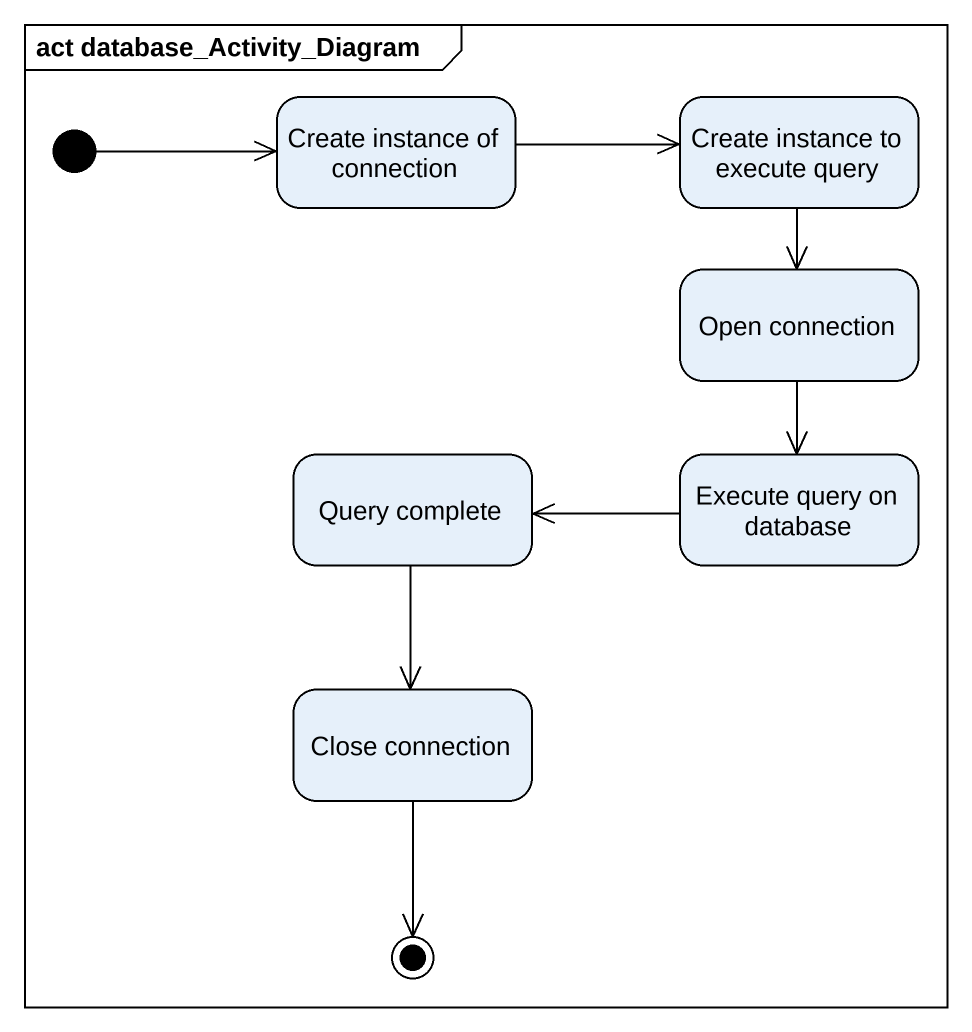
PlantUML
@startuml
mainframe act database_Activity_Diagram
hide empty description
state "Create instance of connection" as Create_instance_of
state "Create instance to execute query" as Create_instance_to_execute
state "Open connection" as Open_connection
state "Query complete" as Query_complete
state "Execute query on database" as Execute_query_on_database
state "Close connection" as Close_connection
[*] -right-> Create_instance_of
Create_instance_of -right-> Create_instance_to_execute
Create_instance_to_execute --> Open_connection
Open_connection --> Execute_query_on_database
Query_complete --> Close_connection
Execute_query_on_database -left-> Query_complete
Close_connection --> [*]
@enduml
